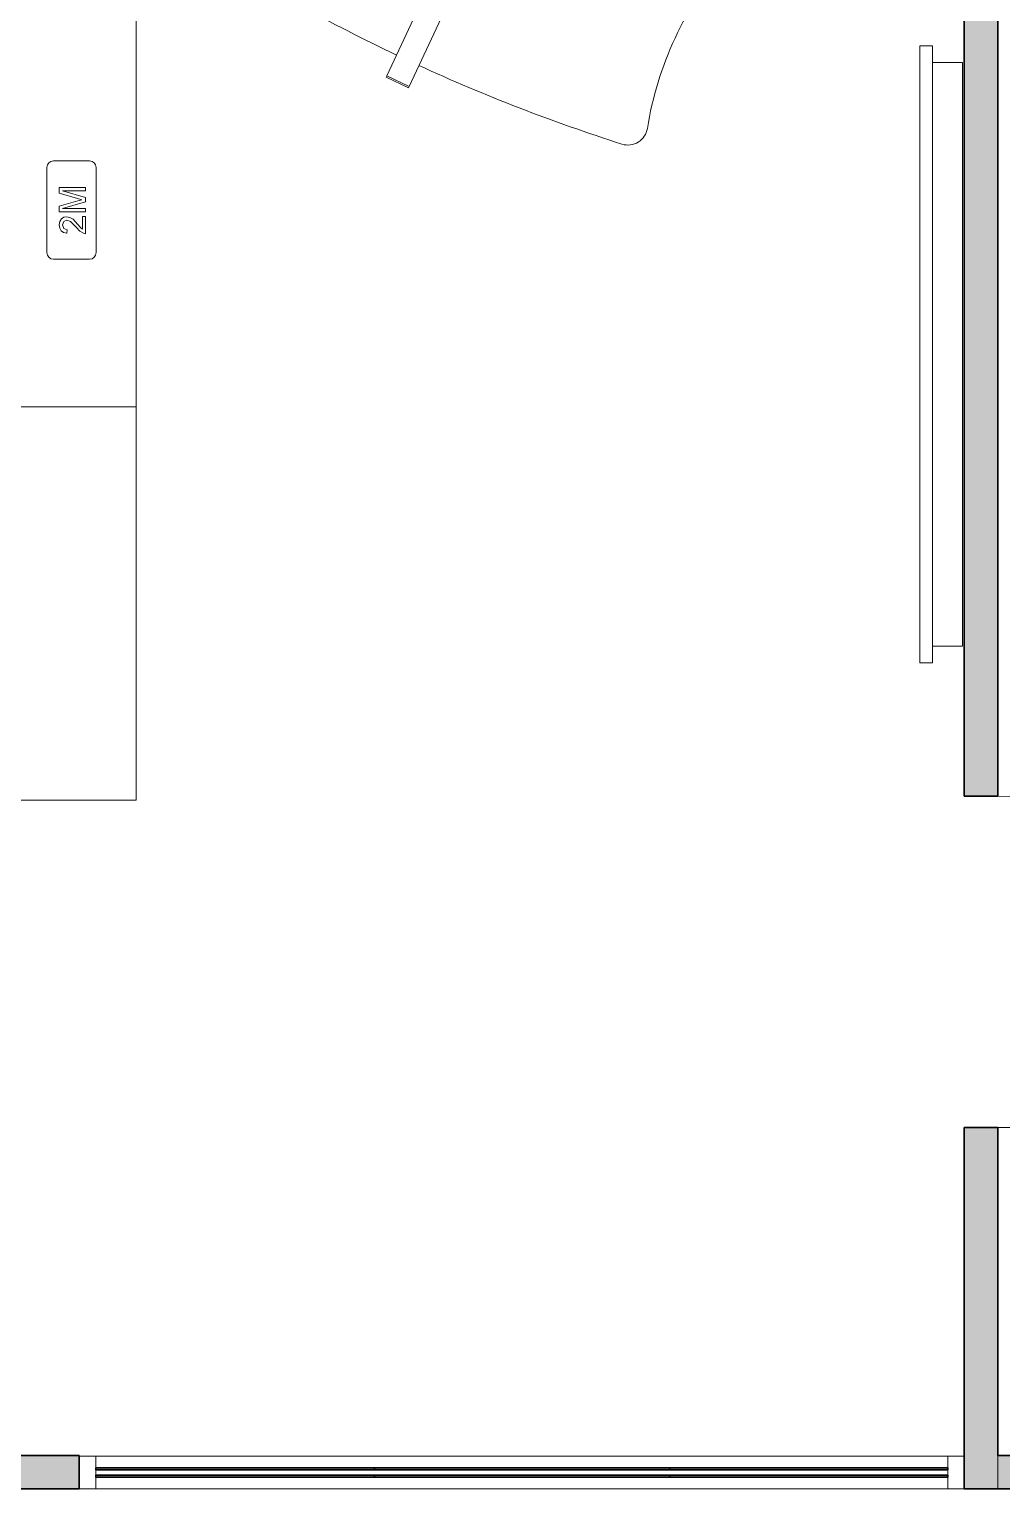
# Model space of a CAD drawing. Header units: millimetres. Extents: x 79795 to 317870, y -36033 to 97293.
# Drawn here: x 195298 to 198263, y 28407 to 32859 of the extents above; entities that cross this region are included whole.
import ezdxf

# ---------------------------------------------------------------- set-up
doc = ezdxf.new("R2010")
doc.units = ezdxf.units.MM
doc.header["$MEASUREMENT"] = 0
for name, color, linetype, lineweight in [('CSM-STL-XX-ZZ-M3-A-XXXX-00001_detached _19_04_21__rvt-1-Level 4$0$A-DOOR', 4, 'CONTINUOUS', 9), ('CSM-STL-XX-ZZ-M3-A-XXXX-00001_detached _19_04_21__rvt-1-Level 4$0$A-GLAZ-CURT', 7, 'CONTINUOUS', 9), ('CSM-STL-XX-ZZ-M3-A-XXXX-00001_detached _19_04_21__rvt-1-Level 4$0$A-GLAZ-CWMG', 7, 'CONTINUOUS', 9), ('CSM-STL-XX-ZZ-M3-A-XXXX-00001_detached _19_04_21__rvt-1-Level 4$0$A-WALL-PATT', 7, 'CONTINUOUS', 9), ('CSM-STL-XX-ZZ-M3-A-XXXX-00001_detached _19_04_21__rvt-1-Level 4$0$E-ELEC-EQPM', 8, 'CONTINUOUS', 9), ('CSM-STL-XX-ZZ-M3-A-XXXX-00001_detached _19_04_21__rvt-1-Level 4$0$I-WALL', 7, 'CONTINUOUS', 9), ('I-FURN', 8, 'CONTINUOUS', 9)]:
    doc.layers.add(name, color=color, linetype=linetype, lineweight=lineweight)

msp = doc.modelspace()

# ---------------------------------------------------------------- hatches: boundary and pattern name
at = {"layer": 'CSM-STL-XX-ZZ-M3-A-XXXX-00001_detached _19_04_21__rvt-1-Level 4$0$A-GLAZ-CURT'}
h = msp.add_hatch(color=256, dxfattribs=at)
h.paths.add_polyline_path([(196350.8, 28443.3), (196350.8, 28449.3), (195500.8, 28449.3), (195500.8, 28443.3), (195725.9, 28443.3)], flags=0)
h.paths.add_polyline_path([(196350.8, 28465.3), (196350.8, 28471.3), (195500.8, 28471.3), (195500.8, 28465.3), (195725.9, 28465.3)], flags=0)
h = msp.add_hatch(color=256, dxfattribs=at)
h.paths.add_polyline_path([(197250.8, 28443.3), (197250.8, 28449.3), (196350.8, 28449.3), (196350.8, 28443.3), (196867.8, 28443.3)], flags=0)
h.paths.add_polyline_path([(197250.8, 28465.3), (197250.8, 28471.3), (196350.8, 28471.3), (196350.8, 28465.3), (196867.8, 28465.3)], flags=0)
h = msp.add_hatch(color=256, dxfattribs=at)
h.paths.add_polyline_path([(198098.8, 28443.3), (198098.8, 28449.3), (197250.8, 28449.3), (197250.8, 28443.3)], flags=0)
h.paths.add_polyline_path([(198098.8, 28465.3), (198098.8, 28471.3), (197250.8, 28471.3), (197250.8, 28465.3)], flags=0)
at = {"layer": 'CSM-STL-XX-ZZ-M3-A-XXXX-00001_detached _19_04_21__rvt-1-Level 4$0$A-WALL-PATT'}
h = msp.add_hatch(color=256, dxfattribs=at)
h.paths.add_polyline_path([(198250.8, 28407.3), (198250.8, 29509.3), (198148.8, 29509.3), (198148.8, 28407.3)], flags=0)
h.paths.add_polyline_path([(198148.8, 30519.3), (198250.8, 30519.3), (198250.8, 33817.4), (198148.8, 33817.4), (198148.8, 30532)], flags=0)
h = msp.add_hatch(color=256, dxfattribs=at)
h.paths.add_polyline_path([(201848.8, 28407.3), (201848.8, 28509.3), (201764.8, 28509.3), (201764.8, 28407.3), (201846.8, 28407.3)], flags=0)
h.paths.add_polyline_path([(198250.8, 28407.3), (198450.8, 28407.3), (198450.8, 28509.3), (198250.8, 28509.3)], flags=0)
h.paths.add_polyline_path([(195450.8, 28407.3), (195450.8, 28509.3), (195150.8, 28509.3), (195150.8, 28407.3)], flags=0)
h.paths.add_polyline_path([(192150.8, 28407.3), (192450.8, 28407.3), (192450.8, 28509.3), (192150.8, 28509.3)], flags=0)
h.paths.add_polyline_path([(189450.8, 28407.3), (189450.8, 28509.3), (189150.8, 28509.3), (189150.8, 28407.3)], flags=0)
h.paths.add_polyline_path([(185802.8, 28407.3), (185884.8, 28407.3), (185884.8, 28509.3), (185800.8, 28509.3), (185800.8, 28407.3)], flags=0)

# ---------------------------------------------------------------- linework, layer by layer
at = {"layer": 'CSM-STL-XX-ZZ-M3-A-XXXX-00001_detached _19_04_21__rvt-1-Level 4$0$A-DOOR'}
msp.add_line((198250.8, 29509.3), (199260.8, 29509.3), dxfattribs=at)
msp.add_arc((198250.8, 29509.3), 1010, 0, 90, dxfattribs=at)
at = {"layer": 'CSM-STL-XX-ZZ-M3-A-XXXX-00001_detached _19_04_21__rvt-1-Level 4$0$A-GLAZ-CURT', "lineweight": 30}
for p, q in [((196350.8, 28471.3), (195500.8, 28471.3)), ((195500.8, 28471.3), (195500.8, 28465.3)), ((195500.8, 28465.3), (196350.8, 28465.3)), ((196350.8, 28449.3), (195500.8, 28449.3)), ((195500.8, 28449.3), (195500.8, 28443.3)), ((197250.8, 28471.3), (196350.8, 28471.3)), ((196350.8, 28471.3), (196350.8, 28465.3)), ((196350.8, 28465.3), (196350.8, 28471.3)), ((196350.8, 28465.3), (197250.8, 28465.3)), ((197250.8, 28449.3), (196350.8, 28449.3)), ((196350.8, 28449.3), (196350.8, 28443.3)), ((196350.8, 28443.3), (196350.8, 28449.3)), ((197250.8, 28465.3), (197250.8, 28471.3)), ((198098.8, 28471.3), (197250.8, 28471.3)), ((197250.8, 28471.3), (197250.8, 28465.3)), ((197250.8, 28465.3), (198098.8, 28465.3)), ((197250.8, 28443.3), (197250.8, 28449.3)), ((198098.8, 28449.3), (197250.8, 28449.3)), ((197250.8, 28449.3), (197250.8, 28443.3)), ((198098.8, 28465.3), (198098.8, 28471.3)), ((198098.8, 28443.3), (198098.8, 28449.3)), ((195500.8, 28443.3), (196350.8, 28443.3)), ((196350.8, 28443.3), (197250.8, 28443.3)), ((197250.8, 28443.3), (198098.8, 28443.3))]:
    msp.add_line(p, q, dxfattribs=at)
at = {"layer": 'CSM-STL-XX-ZZ-M3-A-XXXX-00001_detached _19_04_21__rvt-1-Level 4$0$A-GLAZ-CWMG', "lineweight": 20}
for p, q in [((195500.8, 28507.3), (195450.8, 28507.3)), ((195450.8, 28507.3), (195450.8, 28407.3)), ((195500.8, 28407.3), (195500.8, 28507.3)), ((195450.8, 28407.3), (195500.8, 28407.3))]:
    msp.add_line(p, q, dxfattribs=at)
at = {"layer": 'CSM-STL-XX-ZZ-M3-A-XXXX-00001_detached _19_04_21__rvt-1-Level 4$0$A-GLAZ-CWMG'}
for p, q in [((196350.8, 28507.3), (195500.8, 28507.3)), ((197250.8, 28507.3), (196350.8, 28507.3)), ((198098.8, 28507.3), (197250.8, 28507.3)), ((196350.8, 28407.3), (195500.8, 28407.3)), ((197250.8, 28407.3), (196350.8, 28407.3)), ((198098.8, 28407.3), (197250.8, 28407.3))]:
    msp.add_line(p, q, dxfattribs=at)
at = {"layer": 'CSM-STL-XX-ZZ-M3-A-XXXX-00001_detached _19_04_21__rvt-1-Level 4$0$A-GLAZ-CWMG', "lineweight": 20, "extrusion": (0, 0, -1)}
for p, q in [((198148.8, 28507.3), (198098.8, 28507.3)), ((198098.8, 28507.3), (198098.8, 28407.3)), ((198148.8, 28407.3), (198148.8, 28507.3)), ((198098.8, 28407.3), (198148.8, 28407.3))]:
    msp.add_line(p, q, dxfattribs=at)
at = {"layer": 'CSM-STL-XX-ZZ-M3-A-XXXX-00001_detached _19_04_21__rvt-1-Level 4$0$E-ELEC-EQPM'}
for p, q in [((198013.8, 32808.2), (198051.9, 32808.2)), ((198013.8, 30926.2), (198013.8, 32808.2)), ((198013.8, 30926.2), (198013.8, 32808.2)), ((198013.8, 32808.2), (198051.9, 32808.2)), ((198051.9, 32808.2), (198051.9, 32757.4)), ((198051.9, 32808.2), (198051.9, 30926.2)), ((198051.9, 32757.4), (198143.8, 32757.4)), ((198051.9, 32757.4), (198143.8, 32757.4)), ((198143.8, 32757.4), (198143.8, 30977)), ((198143.8, 32757.4), (198143.8, 30977)), ((198051.9, 30977), (198051.9, 30926.2)), ((198143.8, 30977), (198051.9, 30977)), ((198143.8, 30977), (198051.9, 30977)), ((198051.9, 30926.2), (198013.8, 30926.2)), ((198051.9, 30926.2), (198013.8, 30926.2))]:
    msp.add_line(p, q, dxfattribs=at)
at = {"layer": 'CSM-STL-XX-ZZ-M3-A-XXXX-00001_detached _19_04_21__rvt-1-Level 4$0$I-WALL', "lineweight": 30}
for p, q in [((198148.8, 33817.4), (198148.8, 30519.3)), ((198250.8, 30519.3), (198250.8, 33817.4)), ((198148.8, 30519.3), (198250.8, 30519.3)), ((198148.8, 29509.3), (198148.8, 28407.3)), ((198250.8, 29509.3), (198148.8, 29509.3)), ((198250.8, 28509.3), (198250.8, 29509.3)), ((195450.8, 28509.3), (195150.8, 28509.3)), ((195450.8, 28407.3), (195450.8, 28509.3)), ((198450.8, 28509.3), (198250.8, 28509.3)), ((195150.8, 28407.3), (195450.8, 28407.3)), ((198148.8, 28407.3), (198250.8, 28407.3)), ((198250.8, 28407.3), (198450.8, 28407.3))]:
    msp.add_line(p, q, dxfattribs=at)
at = {"layer": 'CSM-STL-XX-ZZ-M3-A-XXXX-00001_detached _19_04_21__rvt-1-Level 4$0$I-WALL'}
for p, q in [((198250.8, 28407.3), (198250.8, 28509.3)), ((198250.8, 28509.3), (198250.8, 28407.3))]:
    msp.add_line(p, q, dxfattribs=at)
at = {"layer": 'I-FURN'}
for p, q in [((196388.6, 32716.3), (196500.8, 32957.1)), ((195624.4, 31707.5), (195624.4, 32907.6)), ((196568.8, 32925.4), (196456.5, 32684.6)), ((196386.6, 32712.2), (196388.6, 32716.3)), ((196386.6, 32712.2), (196454.6, 32680.5)), ((196388.6, 32716.3), (196456.5, 32684.6)), ((196456.5, 32684.6), (196454.6, 32680.5)), ((195482, 32457.4), (195372, 32457.4)), ((195352, 32437.4), (195352, 32177.4)), ((195502, 32177.4), (195502, 32437.4)), ((195470.1, 32375.9), (195389.8, 32375.9)), ((195389.8, 32375.9), (195389.8, 32358.6)), ((195470.1, 32345.6), (195399.8, 32365.8)), ((195399.8, 32365.8), (195470.1, 32365.8)), ((195470.1, 32365.8), (195470.1, 32375.9)), ((195389.8, 32358.6), (195445.4, 32342.4)), ((195446.4, 32335.5), (195389.8, 32319.1)), ((195389.8, 32319.1), (195389.8, 32301.8)), ((195399.8, 32311.8), (195470.1, 32332)), ((195445.4, 32342.4), (195458.3, 32338.8)), ((195458.3, 32338.8), (195446.4, 32335.5)), ((195470.1, 32332), (195470.1, 32345.6)), ((195389.8, 32301.8), (195470.1, 32301.8)), ((195396.2, 32280.1), (195391.4, 32272.3)), ((195403.4, 32285.1), (195396.2, 32280.1)), ((195470.1, 32311.8), (195399.8, 32311.8)), ((195412.2, 32286.7), (195403.4, 32285.1)), ((195403.6, 32272.6), (195412.8, 32276.7)), ((195421.7, 32284.9), (195412.2, 32286.7)), ((195412.8, 32276.7), (195424.2, 32272.3)), ((195431.6, 32279), (195421.7, 32284.9)), ((195445.3, 32264.6), (195431.6, 32279)), ((195460.1, 32288), (195460.1, 32248.5)), ((195470.1, 32288), (195460.1, 32288)), ((195470.1, 32301.8), (195470.1, 32311.8)), ((195470.1, 32235.2), (195470.1, 32288)), ((195391.4, 32272.3), (195389.8, 32262.1)), ((195389.8, 32262.1), (195391.2, 32252)), ((195391.2, 32252), (195395.6, 32244.2)), ((195395.6, 32244.2), (195402.7, 32238.9)), ((195399.8, 32261.9), (195403.6, 32272.6)), ((195403.5, 32250.8), (195399.8, 32261.9)), ((195402.7, 32238.9), (195412.4, 32236.5)), ((195413.6, 32246.5), (195403.5, 32250.8)), ((195412.4, 32236.5), (195413.6, 32246.5)), ((195424.2, 32272.3), (195440.9, 32255)), ((195440.9, 32255), (195452.6, 32242.4)), ((195455, 32253), (195445.3, 32264.6)), ((195452.6, 32242.4), (195463.2, 32236.3)), ((195460.1, 32248.5), (195455, 32253)), ((195463.2, 32236.3), (195470.1, 32235.2)), ((195372, 32157.4), (195482, 32157.4)), ((195624.4, 31707.5), (195024.4, 31707.5)), ((195024.4, 31707.5), (195624.4, 31707.5)), ((195624.4, 30507.4), (195624.4, 31707.5)), ((195024.4, 30507.4), (195624.4, 30507.4))]:
    msp.add_line(p, q, dxfattribs=at)
for centre, radius, start, end in [((198796.3, 37791.1), 5546.8, 237.7512, 244.6125), ((198208.4, 32393), 1038.5, 139.0349, 170.9651), ((198796.3, 37791.1), 5546.8, 245.3875, 252.2488), ((197123.5, 32565.5), 60, 252.2488, 350.9651), ((195372, 32437.4), 20, 90, 180), ((195482, 32437.4), 20, 0, 90), ((195372, 32177.4), 20, 180, 270), ((195482, 32177.4), 20, 270, 0)]:
    msp.add_arc(centre, radius, start, end, dxfattribs=at)

doc.saveas('drawing.dxf')
